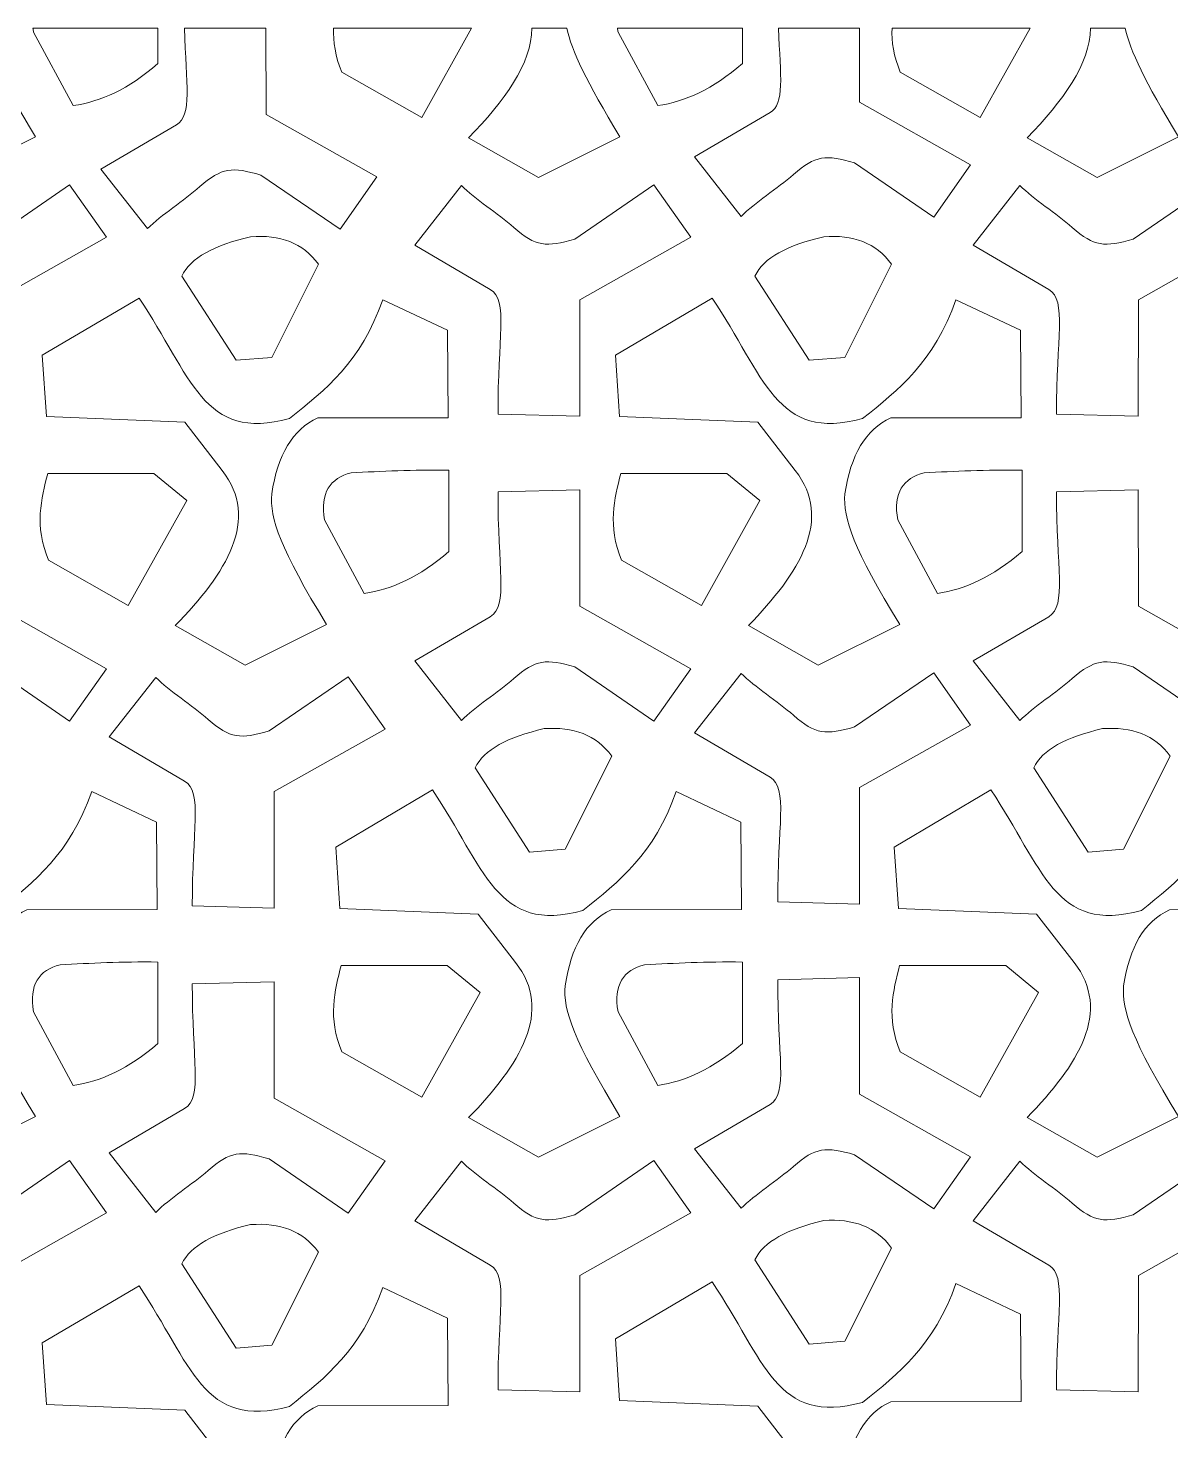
# Model space of a CAD drawing. Header units: millimetres. Extents: x -1200 to 1200, y -590 to 590.
# Drawn here: x 197 to 676, y 2 to 590 of the extents above; entities that cross this region are included whole.
import ezdxf

# ---------------------------------------------------------------- set-up
doc = ezdxf.new("R2010")
doc.units = ezdxf.units.MM
doc.header["$MEASUREMENT"] = 0
doc.layers.add('Layer 1', color=7, linetype='Continuous')

msp = doc.modelspace()

# ---------------------------------------------------------------- linework, layer by layer
at = {"layer": 'Layer 1', "color": 250, "lineweight": 20}
for points, knots in [([(163.0472, 589.9734), (163.0472, 589.9734), (177.6331, 589.9734), (177.6331, 589.9734), (179.6621, 580.555), (185.9827, 567.3334), (199.9592, 544.3994), (199.9592, 544.3994), (165.8227, 527.3138), (165.8227, 527.3138), (165.8227, 527.3138), (136.4978, 543.9518), (136.4978, 543.9518), (151.4878, 559.3316), (162.9341, 574.9868), (163.0472, 589.9734)], [0, 0, 0, 0, 0.2, 0.2, 0.2, 0.4, 0.4, 0.4, 0.6, 0.6, 0.6, 0.8, 0.8, 0.8, 1, 1, 1, 1]), ([(198.8987, 589.9734), (198.8987, 589.9734), (251.2884, 589.9734), (251.2884, 589.9734), (251.2884, 589.9734), (251.2884, 575.0613), (251.2884, 575.0613), (238.9334, 564.3366), (227.3135, 559.112), (215.7982, 557.4613), (215.7982, 557.4613), (199.1622, 588.2613), (199.1622, 588.2613), (199.0575, 588.8462), (198.9696, 589.415), (198.8987, 589.9734)], [0, 0, 0, 0, 0.2, 0.2, 0.2, 0.4, 0.4, 0.4, 0.6, 0.6, 0.6, 0.8, 0.8, 0.8, 1, 1, 1, 1]), ([(262.4234, 589.9734), (262.4234, 589.9734), (296.607, 589.9734), (296.607, 589.9734), (296.607, 589.9734), (296.6323, 553.7612), (296.6323, 553.7612), (296.6323, 553.7612), (343.1456, 527.5326), (343.1456, 527.5326), (343.1456, 527.5326), (327.6861, 505.5996), (327.6861, 505.5996), (327.6861, 505.5996), (294.5097, 528.3329), (294.5097, 528.3329), (282.4744, 531.8406), (278.114, 531.5193), (268.8893, 523.454), (262.197, 517.6034), (252.6624, 511.591), (246.935, 505.8757), (246.935, 505.8757), (227.3514, 530.8327), (227.3514, 530.8327), (227.3514, 530.8327), (259.0554, 549.4177), (259.0554, 549.4177), (265.7534, 553.3444), (263.1142, 566.062), (262.4234, 589.9734)], [0, 0, 0, 0, 0.1, 0.1, 0.1, 0.2, 0.2, 0.2, 0.3, 0.3, 0.3, 0.4, 0.4, 0.4, 0.5, 0.5, 0.5, 0.6, 0.6, 0.6, 0.7, 0.7, 0.7, 0.8, 0.8, 0.8, 0.9, 0.9, 0.9, 1, 1, 1, 1]), ([(324.9661, 589.9734), (324.9661, 589.9734), (382.8436, 589.9734), (382.8436, 589.9734), (382.8436, 589.9734), (361.9252, 552.4423), (361.9252, 552.4423), (361.9252, 552.4423), (328.4466, 571.4518), (328.4466, 571.4518), (325.6022, 578.2512), (324.7687, 584.3269), (324.9661, 589.9734)], [0, 0, 0, 0, 0.25, 0.25, 0.25, 0.5, 0.5, 0.5, 0.75, 0.75, 0.75, 1, 1, 1, 1]), ([(408.1596, 589.9734), (408.1596, 589.9734), (422.7454, 589.9734), (422.7454, 589.9734), (424.7744, 580.555), (431.0951, 567.3334), (445.0716, 544.3994), (445.0716, 544.3994), (410.935, 527.3138), (410.935, 527.3138), (410.935, 527.3138), (381.6101, 543.9518), (381.6101, 543.9518), (396.6001, 559.3316), (408.0464, 574.9868), (408.1596, 589.9734)], [0, 0, 0, 0, 0.2, 0.2, 0.2, 0.4, 0.4, 0.4, 0.6, 0.6, 0.6, 0.8, 0.8, 0.8, 1, 1, 1, 1]), ([(444.011, 589.9734), (444.011, 589.9734), (496.4007, 589.9734), (496.4007, 589.9734), (496.4007, 589.9734), (496.4007, 575.0613), (496.4007, 575.0613), (484.0457, 564.3366), (472.4258, 559.112), (460.9105, 557.4613), (460.9105, 557.4613), (444.2745, 588.2613), (444.2745, 588.2613), (444.1699, 588.8462), (444.082, 589.415), (444.011, 589.9734)], [0, 0, 0, 0, 0.2, 0.2, 0.2, 0.4, 0.4, 0.4, 0.6, 0.6, 0.6, 0.8, 0.8, 0.8, 1, 1, 1, 1]), ([(511.5713, 589.9734), (511.5713, 589.9734), (545.5785, 589.9734), (545.5785, 589.9734), (545.5785, 589.9734), (545.6003, 558.8764), (545.6003, 558.8764), (545.6003, 558.8764), (592.1137, 532.6479), (592.1137, 532.6479), (592.1137, 532.6479), (576.6542, 510.7148), (576.6542, 510.7148), (576.6542, 510.7148), (543.4777, 533.4482), (543.4777, 533.4482), (531.4425, 536.9558), (527.0821, 536.6345), (517.8575, 528.5692), (511.1651, 522.7186), (501.6304, 516.7063), (495.9032, 510.9909), (495.9032, 510.9909), (476.3194, 535.9478), (476.3194, 535.9478), (476.3194, 535.9478), (508.0234, 554.5329), (508.0234, 554.5329), (514.2266, 558.1696), (512.4203, 569.3473), (511.5713, 589.9734)], [0, 0, 0, 0, 0.1, 0.1, 0.1, 0.2, 0.2, 0.2, 0.3, 0.3, 0.3, 0.4, 0.4, 0.4, 0.5, 0.5, 0.5, 0.6, 0.6, 0.6, 0.7, 0.7, 0.7, 0.8, 0.8, 0.8, 0.9, 0.9, 0.9, 1, 1, 1, 1]), ([(559.1846, 589.9734), (559.1846, 589.9734), (617.062, 589.9734), (617.062, 589.9734), (617.062, 589.9734), (596.1436, 552.4423), (596.1436, 552.4423), (596.1436, 552.4423), (562.6651, 571.4518), (562.6651, 571.4518), (559.8207, 578.2512), (558.9871, 584.3269), (559.1846, 589.9734)], [0, 0, 0, 0, 0.25, 0.25, 0.25, 0.5, 0.5, 0.5, 0.75, 0.75, 0.75, 1, 1, 1, 1]), ([(642.378, 589.9734), (642.378, 589.9734), (656.9639, 589.9734), (656.9639, 589.9734), (658.993, 580.555), (665.3135, 567.3334), (679.29, 544.3994), (679.29, 544.3994), (645.1535, 527.3138), (645.1535, 527.3138), (645.1535, 527.3138), (615.8285, 543.9518), (615.8285, 543.9518), (630.8185, 559.3316), (642.2649, 574.9868), (642.378, 589.9734)], [0, 0, 0, 0, 0.2, 0.2, 0.2, 0.4, 0.4, 0.4, 0.6, 0.6, 0.6, 0.8, 0.8, 0.8, 1, 1, 1, 1]), ([(113.8891, 498.9759), (113.8891, 498.9759), (133.4728, 523.9329), (133.4728, 523.9329), (139.2002, 518.2175), (148.7348, 512.2051), (155.4272, 506.3545), (164.6518, 498.2893), (169.0122, 497.9679), (181.0474, 501.4757), (181.0474, 501.4757), (214.2239, 524.209), (214.2239, 524.209), (214.2239, 524.209), (229.6834, 502.2759), (229.6834, 502.2759), (229.6834, 502.2759), (183.17, 476.0474), (183.17, 476.0474), (183.17, 476.0474), (183.1362, 427.1664), (183.1362, 427.1664), (183.1362, 427.1664), (148.8227, 428.0949), (148.8227, 428.0949), (148.6301, 459.6603), (153.3137, 475.8648), (145.5932, 480.3909), (145.5932, 480.3909), (113.8891, 498.9759), (113.8891, 498.9759)], [0, 0, 0, 0, 0.1, 0.1, 0.1, 0.2, 0.2, 0.2, 0.3, 0.3, 0.3, 0.4, 0.4, 0.4, 0.5, 0.5, 0.5, 0.6, 0.6, 0.6, 0.7, 0.7, 0.7, 0.8, 0.8, 0.8, 0.9, 0.9, 0.9, 1, 1, 1, 1]), ([(359.0014, 498.9759), (359.0014, 498.9759), (378.5852, 523.9329), (378.5852, 523.9329), (384.3126, 518.2175), (393.8472, 512.2051), (400.5395, 506.3545), (409.7642, 498.2893), (414.1245, 497.9679), (426.1598, 501.4757), (426.1598, 501.4757), (459.3362, 524.209), (459.3362, 524.209), (459.3362, 524.209), (474.7957, 502.2759), (474.7957, 502.2759), (474.7957, 502.2759), (428.2823, 476.0474), (428.2823, 476.0474), (428.2823, 476.0474), (428.2486, 427.1664), (428.2486, 427.1664), (428.2486, 427.1664), (393.935, 428.0949), (393.935, 428.0949), (393.7424, 459.6603), (398.4261, 475.8648), (390.7055, 480.3909), (390.7055, 480.3909), (359.0014, 498.9759), (359.0014, 498.9759)], [0, 0, 0, 0, 0.1, 0.1, 0.1, 0.2, 0.2, 0.2, 0.3, 0.3, 0.3, 0.4, 0.4, 0.4, 0.5, 0.5, 0.5, 0.6, 0.6, 0.6, 0.7, 0.7, 0.7, 0.8, 0.8, 0.8, 0.9, 0.9, 0.9, 1, 1, 1, 1]), ([(593.2199, 498.9759), (593.2199, 498.9759), (612.8036, 523.9329), (612.8036, 523.9329), (618.531, 518.2175), (628.0656, 512.2051), (634.7579, 506.3545), (643.9826, 498.2893), (648.3429, 497.9679), (660.3782, 501.4757), (660.3782, 501.4757), (693.5547, 524.209), (693.5547, 524.209), (693.5547, 524.209), (709.0141, 502.2759), (709.0141, 502.2759), (709.0141, 502.2759), (662.5008, 476.0474), (662.5008, 476.0474), (662.5008, 476.0474), (662.467, 427.1664), (662.467, 427.1664), (662.467, 427.1664), (628.1534, 428.0949), (628.1534, 428.0949), (627.9608, 459.6603), (632.6445, 475.8648), (624.9239, 480.3909), (624.9239, 480.3909), (593.2199, 498.9759), (593.2199, 498.9759)], [0, 0, 0, 0, 0.1, 0.1, 0.1, 0.2, 0.2, 0.2, 0.3, 0.3, 0.3, 0.4, 0.4, 0.4, 0.5, 0.5, 0.5, 0.6, 0.6, 0.6, 0.7, 0.7, 0.7, 0.8, 0.8, 0.8, 0.9, 0.9, 0.9, 1, 1, 1, 1]), ([(299.0387, 451.8529), (299.0387, 451.8529), (284.1022, 450.6484), (284.1022, 450.6484), (284.1022, 450.6484), (261.3304, 485.953), (261.3304, 485.953), (264.8003, 493.6202), (275.0399, 498.9124), (290.1662, 502.4529), (302.4138, 503.3208), (312.1585, 499.9337), (318.5845, 490.9008), (318.5845, 490.9008), (299.0387, 451.8529), (299.0387, 451.8529)], [0, 0, 0, 0, 0.2, 0.2, 0.2, 0.4, 0.4, 0.4, 0.6, 0.6, 0.6, 0.8, 0.8, 0.8, 1, 1, 1, 1]), ([(539.4112, 451.8529), (539.4112, 451.8529), (524.4746, 450.6484), (524.4746, 450.6484), (524.4746, 450.6484), (501.7029, 485.953), (501.7029, 485.953), (505.1727, 493.6202), (515.4123, 498.9124), (530.5386, 502.4529), (542.7861, 503.3208), (552.5309, 499.9337), (558.9569, 490.9008), (558.9569, 490.9008), (539.4112, 451.8529), (539.4112, 451.8529)], [0, 0, 0, 0, 0.2, 0.2, 0.2, 0.4, 0.4, 0.4, 0.6, 0.6, 0.6, 0.8, 0.8, 0.8, 1, 1, 1, 1]), ([(258.5557, 339.3435), (258.5557, 339.3435), (287.8806, 322.7054), (287.8806, 322.7054), (287.8806, 322.7054), (322.0171, 339.791), (322.0171, 339.791), (302.8101, 371.3076), (298.0618, 384.4881), (299.0387, 394.653), (301.4593, 410.8156), (307.6892, 421.6817), (318.3441, 426.4861), (318.3441, 426.4861), (373.0005, 426.5529), (373.0005, 426.5529), (373.0005, 426.5529), (372.6884, 463.196), (372.6884, 463.196), (372.6884, 463.196), (345.6196, 476.053), (345.6196, 476.053), (336.3836, 449.8949), (321.5771, 438.264), (306.4901, 426.21), (270.1713, 416.1476), (265.3408, 444.0756), (243.3788, 476.7389), (243.3788, 476.7389), (202.7902, 452.8108), (202.7902, 452.8108), (202.7902, 452.8108), (204.5613, 427.0005), (204.5613, 427.0005), (204.5613, 427.0005), (262.545, 424.6625), (262.545, 424.6625), (262.545, 424.6625), (278.2448, 404.3815), (278.2448, 404.3815), (294.2539, 383.9918), (280.037, 361.3832), (258.5557, 339.3435)], [0, 0, 0, 0, 0.07142857, 0.07142857, 0.07142857, 0.14285714, 0.14285714, 0.14285714, 0.21428571, 0.21428571, 0.21428571, 0.28571429, 0.28571429, 0.28571429, 0.35714286, 0.35714286, 0.35714286, 0.42857143, 0.42857143, 0.42857143, 0.5, 0.5, 0.5, 0.57142857, 0.57142857, 0.57142857, 0.64285714, 0.64285714, 0.64285714, 0.71428571, 0.71428571, 0.71428571, 0.78571429, 0.78571429, 0.78571429, 0.85714286, 0.85714286, 0.85714286, 0.92857143, 0.92857143, 0.92857143, 1, 1, 1, 1]), ([(498.9281, 339.3435), (498.9281, 339.3435), (528.253, 322.7054), (528.253, 322.7054), (528.253, 322.7054), (562.3896, 339.791), (562.3896, 339.791), (543.1826, 371.3076), (538.4343, 384.4881), (539.4112, 394.653), (541.8317, 410.8156), (548.0616, 421.6817), (558.7166, 426.4861), (558.7166, 426.4861), (613.3729, 426.5529), (613.3729, 426.5529), (613.3729, 426.5529), (613.0609, 463.196), (613.0609, 463.196), (613.0609, 463.196), (585.9919, 476.053), (585.9919, 476.053), (576.7561, 449.8949), (561.9496, 438.264), (546.8626, 426.21), (510.5438, 416.1476), (505.7133, 444.0756), (483.7512, 476.7389), (483.7512, 476.7389), (443.1626, 452.8108), (443.1626, 452.8108), (443.1626, 452.8108), (444.9338, 427.0005), (444.9338, 427.0005), (444.9338, 427.0005), (502.9174, 424.6625), (502.9174, 424.6625), (502.9174, 424.6625), (518.6172, 404.3815), (518.6172, 404.3815), (534.6263, 383.9918), (520.4094, 361.3832), (498.9281, 339.3435)], [0, 0, 0, 0, 0.07142857, 0.07142857, 0.07142857, 0.14285714, 0.14285714, 0.14285714, 0.21428571, 0.21428571, 0.21428571, 0.28571429, 0.28571429, 0.28571429, 0.35714286, 0.35714286, 0.35714286, 0.42857143, 0.42857143, 0.42857143, 0.5, 0.5, 0.5, 0.57142857, 0.57142857, 0.57142857, 0.64285714, 0.64285714, 0.64285714, 0.71428571, 0.71428571, 0.71428571, 0.78571429, 0.78571429, 0.78571429, 0.85714286, 0.85714286, 0.85714286, 0.92857143, 0.92857143, 0.92857143, 1, 1, 1, 1]), ([(238.8708, 347.834), (238.8708, 347.834), (205.3921, 366.8435), (205.3921, 366.8435), (199.3598, 381.2641), (202.377, 392.4348), (205.08, 403.1435), (205.08, 403.1435), (249.582, 403.1769), (249.582, 403.1769), (249.582, 403.1769), (263.3757, 391.8005), (263.3757, 391.8005), (263.3757, 391.8005), (238.8708, 347.834), (238.8708, 347.834)], [0, 0, 0, 0, 0.2, 0.2, 0.2, 0.4, 0.4, 0.4, 0.6, 0.6, 0.6, 0.8, 0.8, 0.8, 1, 1, 1, 1]), ([(337.8561, 352.853), (337.8561, 352.853), (321.22, 383.653), (321.22, 383.653), (319.191, 395.0008), (323.5148, 401.1861), (332.3108, 403.453), (345.0474, 404.0036), (358.0991, 404.8374), (373.3462, 404.553), (373.3462, 404.553), (373.3462, 370.453), (373.3462, 370.453), (360.9912, 359.7284), (349.3713, 354.5037), (337.8561, 352.853)], [0, 0, 0, 0, 0.2, 0.2, 0.2, 0.4, 0.4, 0.4, 0.6, 0.6, 0.6, 0.8, 0.8, 0.8, 1, 1, 1, 1]), ([(479.2432, 347.834), (479.2432, 347.834), (445.7645, 366.8435), (445.7645, 366.8435), (439.7321, 381.2641), (442.7494, 392.4348), (445.4525, 403.1435), (445.4525, 403.1435), (489.9544, 403.1769), (489.9544, 403.1769), (489.9544, 403.1769), (503.7481, 391.8005), (503.7481, 391.8005), (503.7481, 391.8005), (479.2432, 347.834), (479.2432, 347.834)], [0, 0, 0, 0, 0.2, 0.2, 0.2, 0.4, 0.4, 0.4, 0.6, 0.6, 0.6, 0.8, 0.8, 0.8, 1, 1, 1, 1]), ([(578.2285, 352.853), (578.2285, 352.853), (561.5925, 383.653), (561.5925, 383.653), (559.5634, 395.0008), (563.8872, 401.1861), (572.6832, 403.453), (585.4199, 404.0036), (598.4714, 404.8374), (613.7187, 404.553), (613.7187, 404.553), (613.7187, 370.453), (613.7187, 370.453), (601.3637, 359.7284), (589.7438, 354.5037), (578.2285, 352.853)], [0, 0, 0, 0, 0.2, 0.2, 0.2, 0.4, 0.4, 0.4, 0.6, 0.6, 0.6, 0.8, 0.8, 0.8, 1, 1, 1, 1]), ([(113.8891, 324.5193), (113.8891, 324.5193), (133.4728, 299.5623), (133.4728, 299.5623), (139.2002, 305.2777), (148.7348, 311.29), (155.4272, 317.1406), (164.6518, 325.2059), (169.0122, 325.5272), (181.0474, 322.0195), (181.0474, 322.0195), (214.2239, 299.2862), (214.2239, 299.2862), (214.2239, 299.2862), (229.6834, 321.2193), (229.6834, 321.2193), (229.6834, 321.2193), (183.17, 347.4478), (183.17, 347.4478), (183.17, 347.4478), (183.1362, 396.3288), (183.1362, 396.3288), (183.1362, 396.3288), (148.8227, 395.4002), (148.8227, 395.4002), (148.6301, 363.8349), (153.3137, 347.6304), (145.5932, 343.1043), (145.5932, 343.1043), (113.8891, 324.5193), (113.8891, 324.5193)], [0, 0, 0, 0, 0.1, 0.1, 0.1, 0.2, 0.2, 0.2, 0.3, 0.3, 0.3, 0.4, 0.4, 0.4, 0.5, 0.5, 0.5, 0.6, 0.6, 0.6, 0.7, 0.7, 0.7, 0.8, 0.8, 0.8, 0.9, 0.9, 0.9, 1, 1, 1, 1]), ([(359.0014, 324.5193), (359.0014, 324.5193), (378.5852, 299.5623), (378.5852, 299.5623), (384.3126, 305.2777), (393.8472, 311.29), (400.5395, 317.1406), (409.7642, 325.2059), (414.1245, 325.5272), (426.1598, 322.0195), (426.1598, 322.0195), (459.3362, 299.2862), (459.3362, 299.2862), (459.3362, 299.2862), (474.7957, 321.2193), (474.7957, 321.2193), (474.7957, 321.2193), (428.2823, 347.4478), (428.2823, 347.4478), (428.2823, 347.4478), (428.2486, 396.3288), (428.2486, 396.3288), (428.2486, 396.3288), (393.935, 395.4002), (393.935, 395.4002), (393.7424, 363.8349), (398.4261, 347.6304), (390.7055, 343.1043), (390.7055, 343.1043), (359.0014, 324.5193), (359.0014, 324.5193)], [0, 0, 0, 0, 0.1, 0.1, 0.1, 0.2, 0.2, 0.2, 0.3, 0.3, 0.3, 0.4, 0.4, 0.4, 0.5, 0.5, 0.5, 0.6, 0.6, 0.6, 0.7, 0.7, 0.7, 0.8, 0.8, 0.8, 0.9, 0.9, 0.9, 1, 1, 1, 1]), ([(593.2199, 324.5193), (593.2199, 324.5193), (612.8036, 299.5623), (612.8036, 299.5623), (618.531, 305.2777), (628.0656, 311.29), (634.7579, 317.1406), (643.9826, 325.2059), (648.3429, 325.5272), (660.3782, 322.0195), (660.3782, 322.0195), (693.5547, 299.2862), (693.5547, 299.2862), (693.5547, 299.2862), (709.0141, 321.2193), (709.0141, 321.2193), (709.0141, 321.2193), (662.5008, 347.4478), (662.5008, 347.4478), (662.5008, 347.4478), (662.467, 396.3288), (662.467, 396.3288), (662.467, 396.3288), (628.1534, 395.4002), (628.1534, 395.4002), (627.9608, 363.8349), (632.6445, 347.6304), (624.9239, 343.1043), (624.9239, 343.1043), (593.2199, 324.5193), (593.2199, 324.5193)], [0, 0, 0, 0, 0.1, 0.1, 0.1, 0.2, 0.2, 0.2, 0.3, 0.3, 0.3, 0.4, 0.4, 0.4, 0.5, 0.5, 0.5, 0.6, 0.6, 0.6, 0.7, 0.7, 0.7, 0.8, 0.8, 0.8, 0.9, 0.9, 0.9, 1, 1, 1, 1]), ([(230.7897, 292.6625), (230.7897, 292.6625), (250.3733, 317.6195), (250.3733, 317.6195), (256.1007, 311.9041), (265.6353, 305.8918), (272.3276, 300.0411), (281.5523, 291.9759), (285.9126, 291.6545), (297.9479, 295.1623), (297.9479, 295.1623), (331.1244, 317.8956), (331.1244, 317.8956), (331.1244, 317.8956), (346.5838, 295.9625), (346.5838, 295.9625), (346.5838, 295.9625), (300.0704, 269.734), (300.0704, 269.734), (300.0704, 269.734), (300.0368, 220.853), (300.0368, 220.853), (300.0368, 220.853), (265.7231, 221.7816), (265.7231, 221.7816), (265.5305, 253.3469), (270.2142, 269.5514), (262.4936, 274.0775), (262.4936, 274.0775), (230.7897, 292.6625), (230.7897, 292.6625)], [0, 0, 0, 0, 0.1, 0.1, 0.1, 0.2, 0.2, 0.2, 0.3, 0.3, 0.3, 0.4, 0.4, 0.4, 0.5, 0.5, 0.5, 0.6, 0.6, 0.6, 0.7, 0.7, 0.7, 0.8, 0.8, 0.8, 0.9, 0.9, 0.9, 1, 1, 1, 1]), ([(476.3194, 294.3676), (476.3194, 294.3676), (495.9032, 319.3246), (495.9032, 319.3246), (501.6304, 313.6092), (511.1651, 307.5969), (517.8575, 301.7462), (527.0821, 293.681), (531.4425, 293.3596), (543.4777, 296.8673), (543.4777, 296.8673), (576.6542, 319.6007), (576.6542, 319.6007), (576.6542, 319.6007), (592.1137, 297.6676), (592.1137, 297.6676), (592.1137, 297.6676), (545.6003, 271.4391), (545.6003, 271.4391), (545.6003, 271.4391), (545.5666, 222.5581), (545.5666, 222.5581), (545.5666, 222.5581), (511.2529, 223.4866), (511.2529, 223.4866), (511.0604, 255.052), (515.744, 271.2564), (508.0234, 275.7826), (508.0234, 275.7826), (476.3194, 294.3676), (476.3194, 294.3676)], [0, 0, 0, 0, 0.1, 0.1, 0.1, 0.2, 0.2, 0.2, 0.3, 0.3, 0.3, 0.4, 0.4, 0.4, 0.5, 0.5, 0.5, 0.6, 0.6, 0.6, 0.7, 0.7, 0.7, 0.8, 0.8, 0.8, 0.9, 0.9, 0.9, 1, 1, 1, 1]), ([(422.0932, 245.5396), (422.0932, 245.5396), (407.1566, 244.335), (407.1566, 244.335), (407.1566, 244.335), (384.3849, 279.6396), (384.3849, 279.6396), (387.8548, 287.3068), (398.0944, 292.599), (413.2206, 296.1396), (425.4682, 297.0074), (435.213, 293.6203), (441.6389, 284.5874), (441.6389, 284.5874), (422.0932, 245.5396), (422.0932, 245.5396)], [0, 0, 0, 0, 0.2, 0.2, 0.2, 0.4, 0.4, 0.4, 0.6, 0.6, 0.6, 0.8, 0.8, 0.8, 1, 1, 1, 1]), ([(656.3116, 245.5396), (656.3116, 245.5396), (641.375, 244.335), (641.375, 244.335), (641.375, 244.335), (618.6033, 279.6396), (618.6033, 279.6396), (622.0733, 287.3068), (632.3128, 292.599), (647.4392, 296.1396), (659.6867, 297.0074), (669.4314, 293.6203), (675.8573, 284.5874), (675.8573, 284.5874), (656.3116, 245.5396), (656.3116, 245.5396)], [0, 0, 0, 0, 0.2, 0.2, 0.2, 0.4, 0.4, 0.4, 0.6, 0.6, 0.6, 0.8, 0.8, 0.8, 1, 1, 1, 1]), ([(136.4978, 133.0301), (136.4978, 133.0301), (165.8227, 116.3921), (165.8227, 116.3921), (165.8227, 116.3921), (199.9592, 133.4776), (199.9592, 133.4776), (180.7523, 164.9942), (176.004, 178.1747), (176.9809, 188.3396), (179.4015, 204.5022), (185.6313, 215.3683), (196.2863, 220.1727), (196.2863, 220.1727), (250.9426, 220.2395), (250.9426, 220.2395), (250.9426, 220.2395), (250.6305, 256.8826), (250.6305, 256.8826), (250.6305, 256.8826), (223.5617, 269.7396), (223.5617, 269.7396), (214.3258, 243.5815), (199.5193, 231.9506), (184.4323, 219.8966), (148.1135, 209.8342), (143.283, 237.7622), (121.3209, 270.4255), (121.3209, 270.4255), (80.7324, 246.4974), (80.7324, 246.4974), (80.7324, 246.4974), (82.5035, 220.6871), (82.5035, 220.6871), (82.5035, 220.6871), (140.4871, 218.3491), (140.4871, 218.3491), (140.4871, 218.3491), (156.1869, 198.0681), (156.1869, 198.0681), (172.196, 177.6784), (157.9791, 155.0699), (136.4978, 133.0301)], [0, 0, 0, 0, 0.07142857, 0.07142857, 0.07142857, 0.14285714, 0.14285714, 0.14285714, 0.21428571, 0.21428571, 0.21428571, 0.28571429, 0.28571429, 0.28571429, 0.35714286, 0.35714286, 0.35714286, 0.42857143, 0.42857143, 0.42857143, 0.5, 0.5, 0.5, 0.57142857, 0.57142857, 0.57142857, 0.64285714, 0.64285714, 0.64285714, 0.71428571, 0.71428571, 0.71428571, 0.78571429, 0.78571429, 0.78571429, 0.85714286, 0.85714286, 0.85714286, 0.92857143, 0.92857143, 0.92857143, 1, 1, 1, 1]), ([(381.6101, 133.0301), (381.6101, 133.0301), (410.935, 116.3921), (410.935, 116.3921), (410.935, 116.3921), (445.0716, 133.4776), (445.0716, 133.4776), (425.8646, 164.9942), (421.1163, 178.1747), (422.0932, 188.3396), (424.5138, 204.5022), (430.7437, 215.3683), (441.3986, 220.1727), (441.3986, 220.1727), (496.055, 220.2395), (496.055, 220.2395), (496.055, 220.2395), (495.7429, 256.8826), (495.7429, 256.8826), (495.7429, 256.8826), (468.6741, 269.7396), (468.6741, 269.7396), (459.4381, 243.5815), (444.6316, 231.9506), (429.5446, 219.8966), (393.2258, 209.8342), (388.3953, 237.7622), (366.4332, 270.4255), (366.4332, 270.4255), (325.8447, 246.4974), (325.8447, 246.4974), (325.8447, 246.4974), (327.6158, 220.6871), (327.6158, 220.6871), (327.6158, 220.6871), (385.5994, 218.3491), (385.5994, 218.3491), (385.5994, 218.3491), (401.2993, 198.0681), (401.2993, 198.0681), (417.3083, 177.6784), (403.0915, 155.0699), (381.6101, 133.0301)], [0, 0, 0, 0, 0.07142857, 0.07142857, 0.07142857, 0.14285714, 0.14285714, 0.14285714, 0.21428571, 0.21428571, 0.21428571, 0.28571429, 0.28571429, 0.28571429, 0.35714286, 0.35714286, 0.35714286, 0.42857143, 0.42857143, 0.42857143, 0.5, 0.5, 0.5, 0.57142857, 0.57142857, 0.57142857, 0.64285714, 0.64285714, 0.64285714, 0.71428571, 0.71428571, 0.71428571, 0.78571429, 0.78571429, 0.78571429, 0.85714286, 0.85714286, 0.85714286, 0.92857143, 0.92857143, 0.92857143, 1, 1, 1, 1]), ([(615.8285, 133.0301), (615.8285, 133.0301), (645.1535, 116.3921), (645.1535, 116.3921), (645.1535, 116.3921), (679.29, 133.4776), (679.29, 133.4776), (660.083, 164.9942), (655.3347, 178.1747), (656.3116, 188.3396), (658.7322, 204.5022), (664.9621, 215.3683), (675.617, 220.1727), (675.617, 220.1727), (730.2734, 220.2395), (730.2734, 220.2395), (730.2734, 220.2395), (729.9613, 256.8826), (729.9613, 256.8826), (729.9613, 256.8826), (702.8925, 269.7396), (702.8925, 269.7396), (693.6566, 243.5815), (678.85, 231.9506), (663.763, 219.8966), (627.4443, 209.8342), (622.6137, 237.7622), (600.6516, 270.4255), (600.6516, 270.4255), (560.0632, 246.4974), (560.0632, 246.4974), (560.0632, 246.4974), (561.8343, 220.6871), (561.8343, 220.6871), (561.8343, 220.6871), (619.8178, 218.3491), (619.8178, 218.3491), (619.8178, 218.3491), (635.5177, 198.0681), (635.5177, 198.0681), (651.5267, 177.6784), (637.3099, 155.0699), (615.8285, 133.0301)], [0, 0, 0, 0, 0.07142857, 0.07142857, 0.07142857, 0.14285714, 0.14285714, 0.14285714, 0.21428571, 0.21428571, 0.21428571, 0.28571429, 0.28571429, 0.28571429, 0.35714286, 0.35714286, 0.35714286, 0.42857143, 0.42857143, 0.42857143, 0.5, 0.5, 0.5, 0.57142857, 0.57142857, 0.57142857, 0.64285714, 0.64285714, 0.64285714, 0.71428571, 0.71428571, 0.71428571, 0.78571429, 0.78571429, 0.78571429, 0.85714286, 0.85714286, 0.85714286, 0.92857143, 0.92857143, 0.92857143, 1, 1, 1, 1]), ([(215.7982, 146.5396), (215.7982, 146.5396), (199.1622, 177.3396), (199.1622, 177.3396), (197.1331, 188.6875), (201.4569, 194.8727), (210.2529, 197.1396), (222.9896, 197.6903), (236.0411, 198.524), (251.2884, 198.2396), (251.2884, 198.2396), (251.2884, 164.1396), (251.2884, 164.1396), (238.9334, 153.415), (227.3135, 148.1903), (215.7982, 146.5396)], [0, 0, 0, 0, 0.2, 0.2, 0.2, 0.4, 0.4, 0.4, 0.6, 0.6, 0.6, 0.8, 0.8, 0.8, 1, 1, 1, 1]), ([(361.9252, 141.5206), (361.9252, 141.5206), (328.4466, 160.5301), (328.4466, 160.5301), (322.4142, 174.9507), (325.4315, 186.1215), (328.1345, 196.8301), (328.1345, 196.8301), (372.6364, 196.8635), (372.6364, 196.8635), (372.6364, 196.8635), (386.4302, 185.4871), (386.4302, 185.4871), (386.4302, 185.4871), (361.9252, 141.5206), (361.9252, 141.5206)], [0, 0, 0, 0, 0.2, 0.2, 0.2, 0.4, 0.4, 0.4, 0.6, 0.6, 0.6, 0.8, 0.8, 0.8, 1, 1, 1, 1]), ([(460.9105, 146.5396), (460.9105, 146.5396), (444.2745, 177.3396), (444.2745, 177.3396), (442.2455, 188.6875), (446.5692, 194.8727), (455.3652, 197.1396), (468.1019, 197.6903), (481.1535, 198.524), (496.4007, 198.2396), (496.4007, 198.2396), (496.4007, 164.1396), (496.4007, 164.1396), (484.0457, 153.415), (472.4258, 148.1903), (460.9105, 146.5396)], [0, 0, 0, 0, 0.2, 0.2, 0.2, 0.4, 0.4, 0.4, 0.6, 0.6, 0.6, 0.8, 0.8, 0.8, 1, 1, 1, 1]), ([(596.1436, 141.5206), (596.1436, 141.5206), (562.6651, 160.5301), (562.6651, 160.5301), (556.6326, 174.9507), (559.6499, 186.1215), (562.353, 196.8301), (562.353, 196.8301), (606.8548, 196.8635), (606.8548, 196.8635), (606.8548, 196.8635), (620.6486, 185.4871), (620.6486, 185.4871), (620.6486, 185.4871), (596.1436, 141.5206), (596.1436, 141.5206)], [0, 0, 0, 0, 0.2, 0.2, 0.2, 0.4, 0.4, 0.4, 0.6, 0.6, 0.6, 0.8, 0.8, 0.8, 1, 1, 1, 1]), ([(230.7897, 118.2059), (230.7897, 118.2059), (250.3733, 93.2489), (250.3733, 93.2489), (256.1007, 98.9643), (265.6353, 104.9766), (272.3276, 110.8273), (281.5523, 118.8925), (285.9126, 119.2139), (297.9479, 115.7061), (297.9479, 115.7061), (331.1244, 92.9728), (331.1244, 92.9728), (331.1244, 92.9728), (346.5838, 114.9059), (346.5838, 114.9059), (346.5838, 114.9059), (300.0704, 141.1344), (300.0704, 141.1344), (300.0704, 141.1344), (300.0368, 190.0154), (300.0368, 190.0154), (300.0368, 190.0154), (265.7231, 189.0869), (265.7231, 189.0869), (265.5305, 157.5215), (270.2142, 141.317), (262.4936, 136.7909), (262.4936, 136.7909), (230.7897, 118.2059), (230.7897, 118.2059)], [0, 0, 0, 0, 0.1, 0.1, 0.1, 0.2, 0.2, 0.2, 0.3, 0.3, 0.3, 0.4, 0.4, 0.4, 0.5, 0.5, 0.5, 0.6, 0.6, 0.6, 0.7, 0.7, 0.7, 0.8, 0.8, 0.8, 0.9, 0.9, 0.9, 1, 1, 1, 1]), ([(476.3194, 119.911), (476.3194, 119.911), (495.9032, 94.9539), (495.9032, 94.9539), (501.6304, 100.6693), (511.1651, 106.6817), (517.8575, 112.5323), (527.0821, 120.5976), (531.4425, 120.919), (543.4777, 117.4112), (543.4777, 117.4112), (576.6542, 94.6779), (576.6542, 94.6779), (576.6542, 94.6779), (592.1137, 116.611), (592.1137, 116.611), (592.1137, 116.611), (545.6003, 142.8395), (545.6003, 142.8395), (545.6003, 142.8395), (545.5666, 191.7204), (545.5666, 191.7204), (545.5666, 191.7204), (511.2529, 190.792), (511.2529, 190.792), (511.0604, 159.2265), (515.744, 143.0221), (508.0234, 138.4959), (508.0234, 138.4959), (476.3194, 119.911), (476.3194, 119.911)], [0, 0, 0, 0, 0.1, 0.1, 0.1, 0.2, 0.2, 0.2, 0.3, 0.3, 0.3, 0.4, 0.4, 0.4, 0.5, 0.5, 0.5, 0.6, 0.6, 0.6, 0.7, 0.7, 0.7, 0.8, 0.8, 0.8, 0.9, 0.9, 0.9, 1, 1, 1, 1]), ([(113.8891, 89.7593), (113.8891, 89.7593), (133.4728, 114.7163), (133.4728, 114.7163), (139.2002, 109.0009), (148.7348, 102.9885), (155.4272, 97.1379), (164.6518, 89.0726), (169.0122, 88.7513), (181.0474, 92.259), (181.0474, 92.259), (214.2239, 114.9923), (214.2239, 114.9923), (214.2239, 114.9923), (229.6834, 93.0593), (229.6834, 93.0593), (229.6834, 93.0593), (183.17, 66.8307), (183.17, 66.8307), (183.17, 66.8307), (183.1362, 17.9498), (183.1362, 17.9498), (183.1362, 17.9498), (148.8227, 18.8783), (148.8227, 18.8783), (148.6301, 50.4437), (153.3137, 66.6481), (145.5932, 71.1743), (145.5932, 71.1743), (113.8891, 89.7593), (113.8891, 89.7593)], [0, 0, 0, 0, 0.1, 0.1, 0.1, 0.2, 0.2, 0.2, 0.3, 0.3, 0.3, 0.4, 0.4, 0.4, 0.5, 0.5, 0.5, 0.6, 0.6, 0.6, 0.7, 0.7, 0.7, 0.8, 0.8, 0.8, 0.9, 0.9, 0.9, 1, 1, 1, 1]), ([(359.0014, 89.7593), (359.0014, 89.7593), (378.5852, 114.7163), (378.5852, 114.7163), (384.3126, 109.0009), (393.8472, 102.9885), (400.5395, 97.1379), (409.7642, 89.0726), (414.1245, 88.7513), (426.1598, 92.259), (426.1598, 92.259), (459.3362, 114.9923), (459.3362, 114.9923), (459.3362, 114.9923), (474.7957, 93.0593), (474.7957, 93.0593), (474.7957, 93.0593), (428.2823, 66.8307), (428.2823, 66.8307), (428.2823, 66.8307), (428.2486, 17.9498), (428.2486, 17.9498), (428.2486, 17.9498), (393.935, 18.8783), (393.935, 18.8783), (393.7424, 50.4437), (398.4261, 66.6481), (390.7055, 71.1743), (390.7055, 71.1743), (359.0014, 89.7593), (359.0014, 89.7593)], [0, 0, 0, 0, 0.1, 0.1, 0.1, 0.2, 0.2, 0.2, 0.3, 0.3, 0.3, 0.4, 0.4, 0.4, 0.5, 0.5, 0.5, 0.6, 0.6, 0.6, 0.7, 0.7, 0.7, 0.8, 0.8, 0.8, 0.9, 0.9, 0.9, 1, 1, 1, 1]), ([(593.2199, 89.7593), (593.2199, 89.7593), (612.8036, 114.7163), (612.8036, 114.7163), (618.531, 109.0009), (628.0656, 102.9885), (634.7579, 97.1379), (643.9826, 89.0726), (648.3429, 88.7513), (660.3782, 92.259), (660.3782, 92.259), (693.5547, 114.9923), (693.5547, 114.9923), (693.5547, 114.9923), (709.0141, 93.0593), (709.0141, 93.0593), (709.0141, 93.0593), (662.5008, 66.8307), (662.5008, 66.8307), (662.5008, 66.8307), (662.467, 17.9498), (662.467, 17.9498), (662.467, 17.9498), (628.1534, 18.8783), (628.1534, 18.8783), (627.9608, 50.4437), (632.6445, 66.6481), (624.9239, 71.1743), (624.9239, 71.1743), (593.2199, 89.7593), (593.2199, 89.7593)], [0, 0, 0, 0, 0.1, 0.1, 0.1, 0.2, 0.2, 0.2, 0.3, 0.3, 0.3, 0.4, 0.4, 0.4, 0.5, 0.5, 0.5, 0.6, 0.6, 0.6, 0.7, 0.7, 0.7, 0.8, 0.8, 0.8, 0.9, 0.9, 0.9, 1, 1, 1, 1]), ([(299.0387, 37.5211), (299.0387, 37.5211), (284.1022, 36.3165), (284.1022, 36.3165), (284.1022, 36.3165), (261.3304, 71.6211), (261.3304, 71.6211), (264.8003, 79.2883), (275.0399, 84.5806), (290.1662, 88.1211), (302.4138, 88.989), (312.1585, 85.6018), (318.5845, 76.569), (318.5845, 76.569), (299.0387, 37.5211), (299.0387, 37.5211)], [0, 0, 0, 0, 0.2, 0.2, 0.2, 0.4, 0.4, 0.4, 0.6, 0.6, 0.6, 0.8, 0.8, 0.8, 1, 1, 1, 1]), ([(539.4112, 39.2262), (539.4112, 39.2262), (524.4746, 38.0216), (524.4746, 38.0216), (524.4746, 38.0216), (501.7029, 73.3262), (501.7029, 73.3262), (505.1727, 80.9934), (515.4123, 86.2857), (530.5386, 89.8262), (542.7861, 90.694), (552.5309, 87.3069), (558.9569, 78.2741), (558.9569, 78.2741), (539.4112, 39.2262), (539.4112, 39.2262)], [0, 0, 0, 0, 0.2, 0.2, 0.2, 0.4, 0.4, 0.4, 0.6, 0.6, 0.6, 0.8, 0.8, 0.8, 1, 1, 1, 1]), ([(258.5557, -74.9884), (258.5557, -74.9884), (287.8806, -91.6264), (287.8806, -91.6264), (287.8806, -91.6264), (322.0171, -74.5408), (322.0171, -74.5408), (302.8101, -43.0242), (298.0618, -29.8438), (299.0387, -19.6789), (301.4593, -3.5163), (307.6892, 7.3499), (318.3441, 12.1542), (318.3441, 12.1542), (373.0005, 12.2211), (373.0005, 12.2211), (373.0005, 12.2211), (372.6884, 48.8641), (372.6884, 48.8641), (372.6884, 48.8641), (345.6196, 61.7211), (345.6196, 61.7211), (336.3836, 35.563), (321.5771, 23.9322), (306.4901, 11.8782), (270.1713, 1.8158), (265.3408, 29.7437), (243.3788, 62.407), (243.3788, 62.407), (202.7902, 38.4789), (202.7902, 38.4789), (202.7902, 38.4789), (204.5613, 12.6687), (204.5613, 12.6687), (204.5613, 12.6687), (262.545, 10.3306), (262.545, 10.3306), (262.545, 10.3306), (278.2448, -9.9504), (278.2448, -9.9504), (294.2539, -30.3401), (280.037, -52.9487), (258.5557, -74.9884)], [0, 0, 0, 0, 0.07142857, 0.07142857, 0.07142857, 0.14285714, 0.14285714, 0.14285714, 0.21428571, 0.21428571, 0.21428571, 0.28571429, 0.28571429, 0.28571429, 0.35714286, 0.35714286, 0.35714286, 0.42857143, 0.42857143, 0.42857143, 0.5, 0.5, 0.5, 0.57142857, 0.57142857, 0.57142857, 0.64285714, 0.64285714, 0.64285714, 0.71428571, 0.71428571, 0.71428571, 0.78571429, 0.78571429, 0.78571429, 0.85714286, 0.85714286, 0.85714286, 0.92857143, 0.92857143, 0.92857143, 1, 1, 1, 1]), ([(498.9281, -73.2833), (498.9281, -73.2833), (528.253, -89.9213), (528.253, -89.9213), (528.253, -89.9213), (562.3896, -72.8358), (562.3896, -72.8358), (543.1826, -41.3192), (538.4343, -28.1387), (539.4112, -17.9738), (541.8317, -1.8112), (548.0616, 9.0549), (558.7166, 13.8593), (558.7166, 13.8593), (613.3729, 13.9262), (613.3729, 13.9262), (613.3729, 13.9262), (613.0609, 50.5692), (613.0609, 50.5692), (613.0609, 50.5692), (585.9919, 63.4262), (585.9919, 63.4262), (576.7561, 37.2681), (561.9496, 25.6372), (546.8626, 13.5832), (510.5438, 3.5208), (505.7133, 31.4488), (483.7512, 64.1121), (483.7512, 64.1121), (443.1626, 40.184), (443.1626, 40.184), (443.1626, 40.184), (444.9338, 14.3737), (444.9338, 14.3737), (444.9338, 14.3737), (502.9174, 12.0357), (502.9174, 12.0357), (502.9174, 12.0357), (518.6172, -8.2453), (518.6172, -8.2453), (534.6263, -28.635), (520.4094, -51.2435), (498.9281, -73.2833)], [0, 0, 0, 0, 0.07142857, 0.07142857, 0.07142857, 0.14285714, 0.14285714, 0.14285714, 0.21428571, 0.21428571, 0.21428571, 0.28571429, 0.28571429, 0.28571429, 0.35714286, 0.35714286, 0.35714286, 0.42857143, 0.42857143, 0.42857143, 0.5, 0.5, 0.5, 0.57142857, 0.57142857, 0.57142857, 0.64285714, 0.64285714, 0.64285714, 0.71428571, 0.71428571, 0.71428571, 0.78571429, 0.78571429, 0.78571429, 0.85714286, 0.85714286, 0.85714286, 0.92857143, 0.92857143, 0.92857143, 1, 1, 1, 1])]:
    msp.add_open_spline(points, degree=3, knots=knots, dxfattribs=at)

doc.saveas('drawing.dxf')
